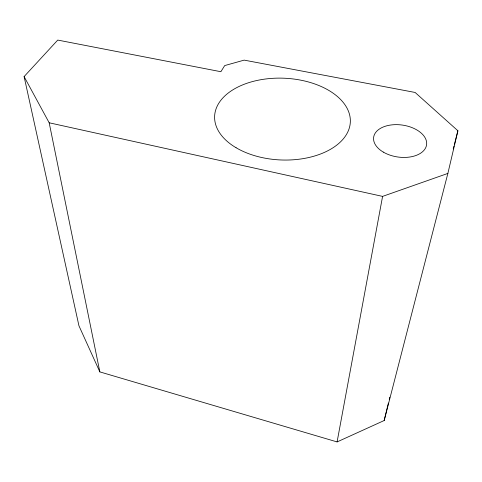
<?xml version="1.0" encoding="UTF-8"?>
<svg xmlns="http://www.w3.org/2000/svg" width="482" height="482" viewBox="0 0 482 482"><rect width="100%" height="100%" fill="white"/><g stroke="black" fill="none" stroke-linecap="round" stroke-linejoin="round"><path stroke-width="0.72" d="M337.093 441.922L382.581 196.391L447.868 173.418L457.9 130.767L415.11 92.46L244.163 60.123L224.702 65.582L220.877 71.716L57.75 40.078L24.1 76.59L78.952 325.814L99.846 371.893L337.093 441.922L384.178 420.527L447.868 173.418M384.178 420.527L388.39 403.048M389.269 399.403L389.793 397.216M453.231 148.962L453.978 146.052M454.351 144.6L457.9 130.767M24.1 76.59L49.182 122.79L382.581 196.391M49.182 122.79L99.846 371.893M236.066 147.721A67.92 40.91 2.4 0 0 348.57 130.182A67.92 40.91 2.4 0 0 262.756 79.397A67.92 40.91 2.4 0 0 236.066 147.721M383.292 152.089A26.733 16.123 8.1 0 0 426.329 146.028A26.733 16.123 8.1 0 0 390.715 125.019A26.733 16.123 8.1 0 0 383.292 152.089"/></g></svg>
